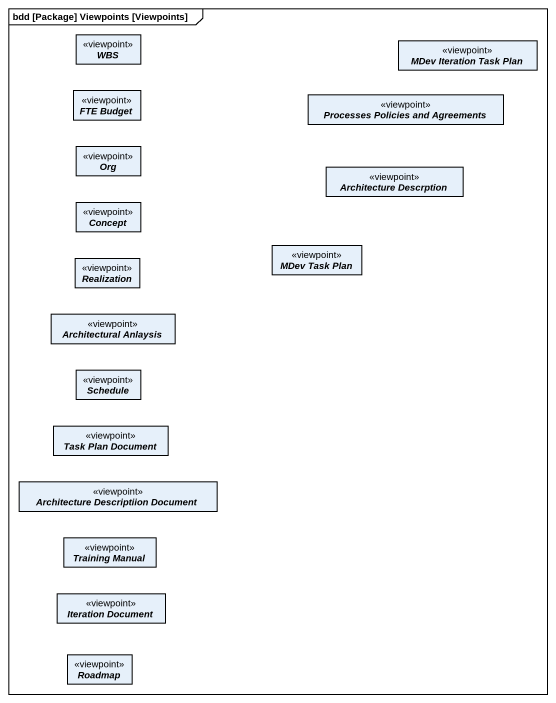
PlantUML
@startuml
mainframe bdd [Package] Viewpoints [Viewpoints]
hide circle
hide empty members
abstract class WBS <<viewpoint>>
abstract class "MDev Iteration Task Plan" as MDev_Iteration_Task_Plan <<viewpoint>>
abstract class "FTE Budget" as FTE_Budget <<viewpoint>>
abstract class "Processes Policies and Agreements" as Processes_Policies_and <<viewpoint>>
abstract class Org <<viewpoint>>
abstract class "Architecture Descrption" as Architecture_Descrption <<viewpoint>>
abstract class Concept <<viewpoint>>
abstract class Realization <<viewpoint>>
abstract class "MDev Task Plan" as MDev_Task_Plan <<viewpoint>>
abstract class "Architectural Anlaysis" as Architectural_Anlaysis <<viewpoint>>
abstract class Schedule <<viewpoint>>
abstract class "Task Plan Document" as Task_Plan_Document <<viewpoint>>
abstract class "Architecture Descriptiion Document" as Architecture_Descriptiion <<viewpoint>>
abstract class "Training Manual" as Training_Manual <<viewpoint>>
abstract class "Iteration Document" as Iteration_Document <<viewpoint>>
abstract class Roadmap <<viewpoint>>
@enduml
